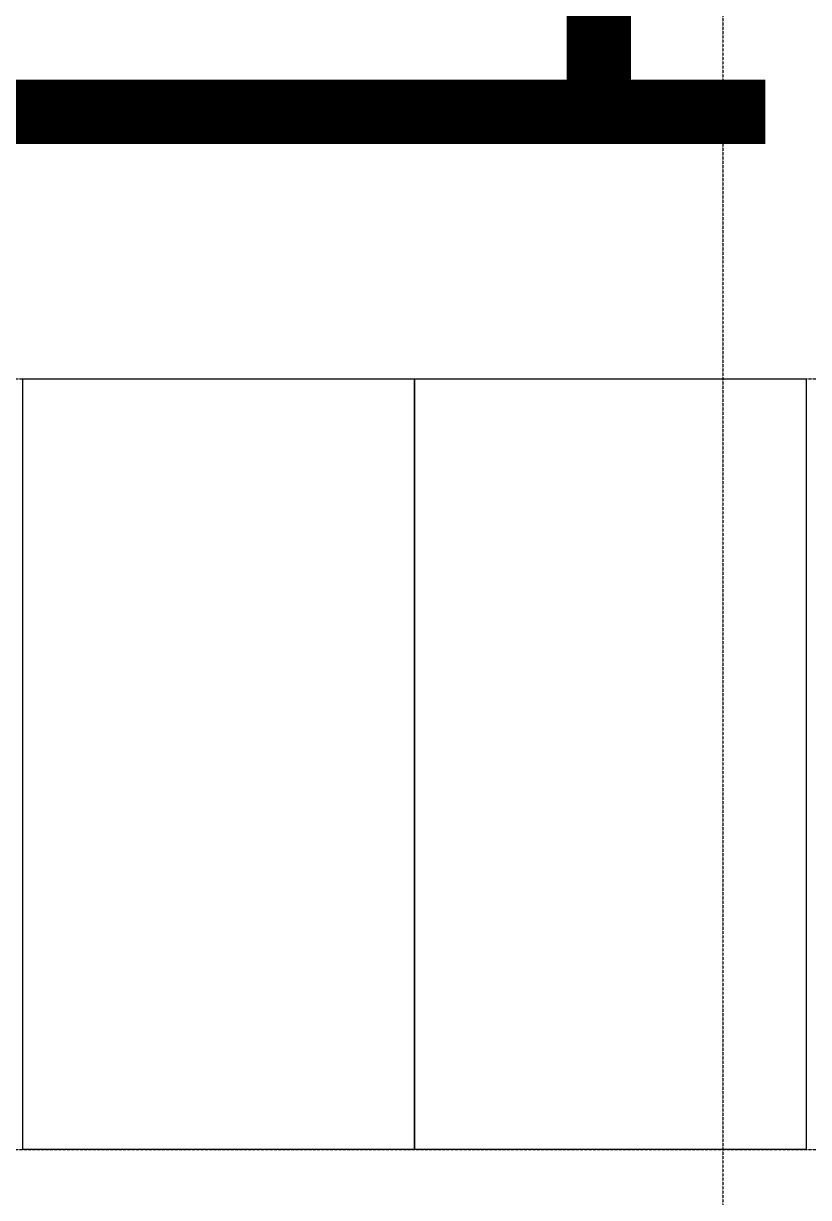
# Model space of a CAD drawing. Extents: x 225000 to 2157367, y 208400 to 840900.
# Drawn here: x 508637 to 509859, y 417727 to 419556 of the extents above; entities that cross this region are included whole.
import ezdxf

# ---------------------------------------------------------------- set-up
doc = ezdxf.new("R2010")
doc.units = 0
doc.header["$LTSCALE"] = 10
doc.linetypes.add('XFDC20$0$HIDDEN2', pattern=[0.1875, 0.125, -0.0625])
for name, color, linetype in [('XFDC20$0$A-C-2800 (PH2)', 195, 'XFDC20$0$HIDDEN2'), ('XFM2P20L-DC$0$M-PIPE-CHWS5', 144, 'Continuous'), ('XFM2Q20-DC$0$RACK-DC1-600X1200', 6, 'Continuous')]:
    doc.layers.add(name, color=color, linetype=linetype)

# ---------------------------------------------------------------- blocks, each defined once
blk = doc.blocks.new('XFDC20')
at = {"layer": 'XFDC20$0$A-C-2800 (PH2)', "ltscale": 0.3}
for p, q in [((509725.6, 222602.3), (509725.6, 211277.3)), ((498925.6, 219002.3), (511825.6, 219002.3)), ((498925.6, 217802.3), (511825.6, 217802.3))]:
    blk.add_line(p, q, dxfattribs=at)
blk = doc.blocks.new('XFM2Q20-DC')
at = {"layer": 'XFM2Q20-DC$0$RACK-DC1-600X1200'}
for p, q in [((508635.6, 219002.3), (509245.6, 219002.3)), ((509245.6, 219002.3), (509245.6, 217802.3)), ((509245.6, 217802.3), (509245.6, 218402.3))]:
    blk.add_line(p, q, dxfattribs=at)
for points in [[(509245.6, 217802.3), (508635.6, 217802.3), (508635.6, 219002.3), (509245.6, 219002.3)], [(509855.6, 217802.3), (509245.6, 217802.3), (509245.6, 219002.3), (509855.6, 219002.3)]]:
    blk.add_lwpolyline(points, close=True, dxfattribs=at)
blk = doc.blocks.new('XFM2P20L-DC')
at = {"layer": 'XFM2P20L-DC$0$M-PIPE-CHWS5', "const_width": 100, "elevation": 0}
for points in [[(509532.6, 220524), (509532.6, 219418.4)], [(500112.8, 219418.4), (509791.9, 219418.4)]]:
    blk.add_lwpolyline(points, dxfattribs=at)

msp = doc.modelspace()

# ---------------------------------------------------------------- block references
for name in ['XFM2P20L-DC', 'XFDC20', 'XFM2Q20-DC']:
    msp.add_blockref(name, (0, 200000))

doc.saveas('drawing.dxf')
